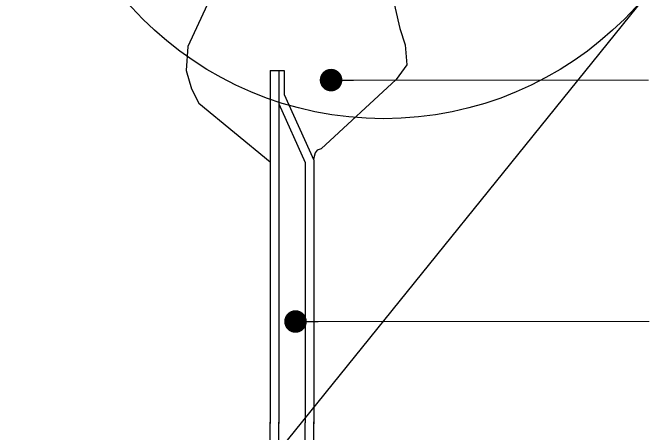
# Model space of a CAD drawing. Header units: millimetres. Extents: x 1448 to 104164, y -19509 to -89.
# Drawn here: x 103121.1 to 103349.1, y -1129.5 to -980.5 of the extents above; entities that cross this region are included whole.
import ezdxf

# ---------------------------------------------------------------- set-up
doc = ezdxf.new("R2010")
doc.units = ezdxf.units.MM
doc.header["$LTSCALE"] = 60
doc.header["$MEASUREMENT"] = 0
doc.layers.get('0').update_dxf_attribs({"linetype": 'CONTINUOUS'})
doc.layers.add('2', color=3, linetype='CONTINUOUS')
doc.layers.add('ITXT', color=7, linetype='CONTINUOUS')
doc.styles.add('0T-OUT', font='H2GTRE.TTF')
doc.dimstyles.new('MAIN', dxfattribs={"dimtxt": 1.5, "dimasz": 0.5, "dimexe": 1, "dimexo": 2, "dimgap": 1, "dimtad": 1, "dimdec": 0, "dimdsep": 46, "dimlunit": 6, "dimtxsty": '0T-OUT', "dimblk": 'DOT', "dimcen": 2.5, "dimdle": 2, "dimclrd": 256, "dimclre": 256, "dimclrt": 3, "dimadec": 0, "dimazin": 0, "dimtfac": 1, "dimtdec": 0, "dimtix": 1, "dimtmove": 2, "dimatfit": 3, "dimldrblk": 'DOT', "dimfxl": 1, "dimtvp": 1, "dimtolj": 1, "dimtzin": 0, "dimlwd": 0, "dimlwe": 0, "dimarcsym": 0})

# ---------------------------------------------------------------- blocks, each defined once
blk = doc.blocks.new('WINDOW')
at = {"color": 7, "ltscale": 0.3}
for p, q in [((10685.97, 479635.17), (10684.47, 479634.09)), ((10684.47, 479634.09), (10683.97, 479634.09))]:
    blk.add_line(p, q, dxfattribs=at)
at = {"layer": 'ITXT', "color": 4}
for p, q in [((10650.64, 479924.13), (10650.64, 479798.94)), ((10650.64, 479924.13), (10655.52, 479924.13)), ((10653.68, 479924.13), (10653.68, 479798.94)), ((10655.52, 479924.13), (10655.52, 479915.58)), ((10655.52, 479915.58), (10666.09, 479892.24)), ((10653.68, 479912.29), (10663.05, 479891.46)), ((10666.09, 479892.24), (10666.09, 479798.83)), ((10663.05, 479891.46), (10663.05, 479799.13)), ((10650.64, 479674.13), (10650.64, 479799.32)), ((10653.68, 479674.13), (10653.68, 479799.32)), ((10663.05, 479706.79), (10663.05, 479799.13)), ((10666.09, 479706.02), (10666.09, 479799.43)), ((10653.68, 479685.97), (10663.05, 479706.79)), ((10655.52, 479682.67), (10666.09, 479706.02)), ((10655.52, 479674.13), (10655.52, 479682.67)), ((10650.64, 479674.13), (10655.52, 479674.13))]:
    blk.add_line(p, q, dxfattribs=at)
at = {"layer": 'ITXT', "color": 7}
for points in [[(10635.97, 479964.11), (10621.45, 479932.55), (10620.8, 479924.13), (10622.74, 479917.65), (10625.33, 479912.47), (10650.56, 479891.75)], [(10685.97, 479963.08), (10691.96, 479959.2), (10696.49, 479939.02), (10698.43, 479933.19), (10699.08, 479926.07), (10695.2, 479920.89), (10668.68, 479896.29)], [(10668.68, 479896.29), (10667.3, 479895.89), (10666.53, 479894.94), (10665.91, 479892.63)], [(10635.97, 479634.14), (10621.45, 479665.71), (10620.8, 479674.13), (10622.74, 479680.6), (10625.33, 479685.78), (10650.56, 479706.5)], [(10668.68, 479701.97), (10667.3, 479702.36), (10666.53, 479703.32), (10665.91, 479705.63)], [(10685.97, 479635.17), (10691.96, 479639.06), (10696.49, 479659.24), (10698.43, 479665.06), (10699.08, 479672.19), (10695.2, 479677.37), (10668.68, 479701.97)]]:
    blk.add_lwpolyline(points, dxfattribs=at)
blk = doc.blocks.new('_Dot')
at = {"color": 0, "linetype": 'ByBlock', "lineweight": -2}
blk.add_line((-0.5, 0), (-1, 0), dxfattribs=at)
at = {"color": 0, "linetype": 'ByBlock', "const_width": 0.5}
blk.add_lwpolyline([(-0.25, 0, 1), (0.25, 0, 1)], format="xyb", close=True, dxfattribs=at)

msp = doc.modelspace()

# ---------------------------------------------------------------- linework, layer by layer
msp.add_line((103346.44, -973.07), (103048.57, -1342.38))
msp.add_circle((103252.48, -897.29), 120.71)

# ---------------------------------------------------------------- block references
at = {"layer": '2'}
msp.add_blockref('WINDOW', (92561.69, -480925), dxfattribs=at)

# ---------------------------------------------------------------- leaders
for points in [[(103233.87, -1004.31), (103346.4, -1004.31)], [(103221.27, -1089.94), (103346.6, -1089.94)]]:
    msp.add_leader(points, dimstyle='MAIN', override={"dimscale": 4, "dimasz": 2, "dimtad": 0})

doc.saveas('drawing.dxf')
